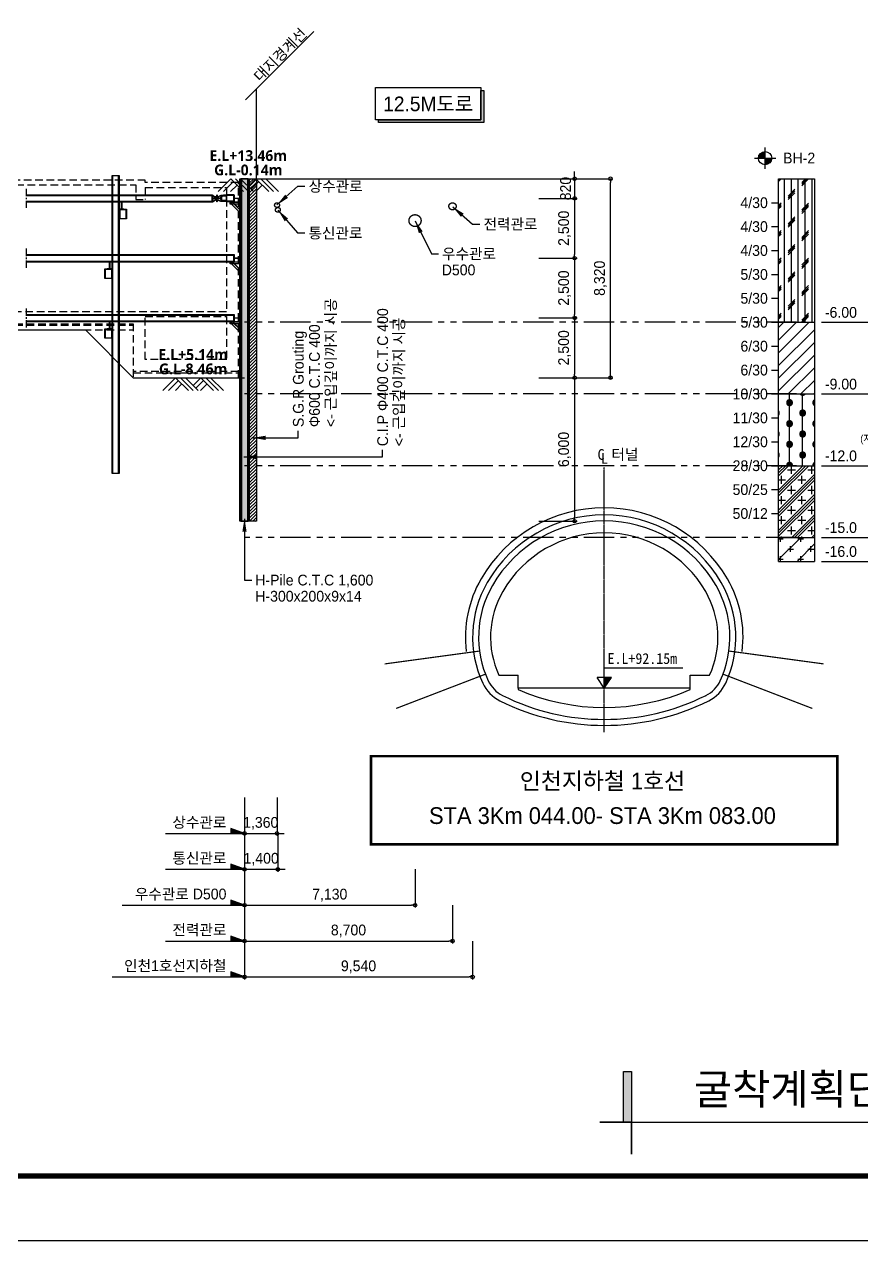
# Model space of a CAD drawing. Header units: millimetres. Extents: x 1073475 to 2890243, y -1340830 to -367733.
# Drawn here: x 2024806 to 2059826, y -456833 to -405964 of the extents above; entities that cross this region are included whole.
import ezdxf
from ezdxf.enums import TextEntityAlignment as Align

# ---------------------------------------------------------------- set-up
doc = ezdxf.new("R2010")
doc.units = ezdxf.units.MM
doc.header["$LTSCALE"] = 50
doc.header["$PDMODE"] = 3
doc.header["$PDSIZE"] = 100
for name, pattern in [('A-CENTR01', [2, 1.25, -0.25, 0.25, -0.25]), ('CENTER', [2, 1.25, -0.25, 0.25, -0.25]), ('E-DIGLN01', [2, 0.9, -0.2, 0.9]), ('HIDDEN', [9.525, 6.35, -3.175]), ('PHANTOM', [63.5, 31.75, -6.35, 6.35, -6.35, 6.35, -6.35])]:
    doc.linetypes.add(name, pattern=pattern)
doc.layers.get('Defpoints').update_dxf_attribs({"color": 151})
for name, color, linetype in [('0-재료표-1', 3, 'Continuous'), ('0-재료표-T', 7, 'Continuous'), ('1', 1, 'Continuous'), ('11', 11, 'Continuous'), ('A-SYM', 7, 'Continuous'), ('ANGLE', 1, 'Continuous'), ('C-DIM', 7, 'Continuous'), ('CIP', 1, 'Continuous'), ('CS-CNTL', 1, 'A-CENTR01'), ('CS-CONC-MAJR', 4, 'Continuous'), ('CS-DIMS', 1, 'Continuous'), ('CS-EXCV', 3, 'E-DIGLN01'), ('CS-PLAT', 3, 'Continuous'), ('CS-SYMB', 2, 'Continuous'), ('CS-TEXT', 7, 'Continuous'), ('CZ-TEX2', 7, 'Continuous'), ('H-BEAM', 5, 'Continuous'), ('LW-소공', 8, 'Continuous'), ('PIECE BRACKET', 1, 'Continuous'), ('PILE', 3, 'Continuous'), ('POST PILE', 6, 'Continuous'), ('POST PILE-1', 4, 'Continuous'), ('ROCKBOLT', 7, 'Continuous'), ('SITE', 7, 'PHANTOM'), ('STRUT', 3, 'Continuous'), ('STRUT-하', 3, 'Continuous'), ('TEX', 3, 'Continuous'), ('TEXT', 3, 'Continuous'), ('TITLE-1', 3, 'Continuous'), ('WALE-1', 3, 'Continuous'), ('건축', 233, 'HIDDEN'), ('대지경계선', 6, 'PHANTOM'), ('유압JACK', 2, 'Continuous'), ('주상도', 7, 'Continuous'), ('주상도0', 222, 'Continuous'), ('현황', 9, 'Continuous')]:
    doc.layers.add(name, color=color, linetype=linetype)
doc.styles.add('$0$돋움', font='')
doc.styles.add('RXHG', font='arial.ttf')
doc.styles.add('TB_TEXT', font='')
doc.styles.add('돋움', font='')
doc.styles.add('맑은고딕', font='malgunbd.ttf')
doc.styles.get('$0$돋움').set_extended_font_data('Dotum')
doc.styles.get('TB_TEXT').set_extended_font_data('GulimChe')
doc.styles.get('돋움').set_extended_font_data('Dotum')
doc.linetypes.add('A-DIGLN01', pattern='A,0.9,-0.2,[19,kscals.shx,S=0.1,R=180,X=0,Y=0],0.9', length=2)
doc.dimstyles.new('SAM-200-지시선', dxfattribs={"dimscale": 0.1, "dimtxt": 300, "dimasz": 360, "dimexe": 70, "dimexo": 0, "dimgap": 100, "dimtad": 1, "dimdec": 0, "dimzin": 0, "dimdsep": 46, "dimlunit": 6, "dimtxsty": '돋움', "dimcen": 100, "dimclrd": 1, "dimclre": 1, "dimclrt": 256, "dimadec": 0, "dimazin": 0, "dimtfac": 1, "dimtdec": 0, "dimtix": 1, "dimtmove": 2, "dimatfit": 3, "dimfxl": 70, "dimtolj": 1, "dimtzin": 0, "dimlwd": -1, "dimlwe": -1, "dimarcsym": 0})
doc.dimstyles.new('SAM-300', dxfattribs={"dimscale": 1.5, "dimtxt": 300, "dimasz": 100, "dimexe": 70, "dimexo": 0, "dimgap": 100, "dimtad": 1, "dimdec": 0, "dimzin": 0, "dimdsep": 46, "dimlunit": 6, "dimtxsty": '돋움', "dimblk": 'ORIGIN', "dimcen": 100, "dimclrd": 1, "dimclre": 1, "dimclrt": 7, "dimadec": 0, "dimazin": 0, "dimtfac": 1, "dimtdec": 0, "dimtix": 1, "dimtmove": 2, "dimatfit": 3, "dimfxl": 70, "dimtolj": 1, "dimtzin": 0, "dimlwd": -1, "dimlwe": -1, "dimarcsym": 0})

# ---------------------------------------------------------------- blocks, each defined once
blk = doc.blocks.new('r1')
at = {"layer": 'ROCKBOLT', "color": 6, "linetype": 'HIDDEN', "ltscale": 0.3, "const_width": 50}
blk.add_lwpolyline([(0, 0), (0, -4000)], dxfattribs=at)
blk = doc.blocks.new('A$604448424532')
at = {"layer": 'CS-CNTL'}
blk.add_line((0, -1830), (0, 9248), dxfattribs=at)
at = {"layer": 'CS-CONC-MAJR', "color": 1}
for p, q in [((-3600, 0), (-3600, 550)), ((3600, 0), (3600, 550)), ((3600, 550), (4409, 550)), ((3600, 0), (-3600, 0)), ((3600, -50), (3600, 0)), ((-3600, 0), (-3600, -50))]:
    blk.add_line(p, q, dxfattribs=at)
at = {"layer": 'CS-CONC-MAJR', "flags": 128}
for points in [[(4853, 320, 0.244307), (4677, 4300, 0.57735), (-4677, 4300, 0.244307), (-4853, 320)], [(-4256, -295, 0.236096), (4256, -295)]]:
    blk.add_lwpolyline(points, format="xyb", dxfattribs=at)
at = {"layer": 'CS-CONC-MAJR', "color": 1, "flags": 128}
blk.add_lwpolyline([(4409, 550, 0.242815), (4244, 4050, 0.57735), (-4244, 4050, 0.242815), (-4409, 550), (-3600, 550)], format="xyb", dxfattribs=at)
at = {"layer": 'CS-CONC-MAJR'}
for centre, start, end in [((-3674, 867), 204.9154, 243.4319), ((3674, 867), 296.5681, 335.0846)]:
    blk.add_arc(centre, 1300, start, end, dxfattribs=at)
at = {"layer": 'CS-CONC-MAJR', "color": 1}
blk.add_arc((0, 8215), 9015, 246.4634, 293.5366, dxfattribs=at)
at = {"layer": 'CS-EXCV', "linetype": 'A-DIGLN01', "flags": 128}
for points in [[(5153, 4575, 0.57735), (-5153, 4575, 0.162835), (-5769, 1547, 0.162835)], [(4893, 4425, 0.57735), (-4893, 4425, 0.244307), (-5080, 214)], [(5080, 214, 0.244307), (4893, 4425, 0.073731)], [(5769, 1547, 0.162835), (5153, 4575)], [(4368, -519, 0.16966), (5080, 214)]]:
    blk.add_lwpolyline(points, format="xyb", dxfattribs=at)
at = {"layer": 'CS-EXCV', "linetype": 'A-DIGLN01'}
for centre, radius, start, end in [((-3674, 867), 1550, 204.9154, 243.4319), ((0, 8215), 9765, 243.4319, 296.5681)]:
    blk.add_arc(centre, radius, start, end, dxfattribs=at)
at = {"layer": 'CS-PLAT'}
for p, rotation in [((-5216, 1559), 277.7322920257632), ((5216, 1559), 82.26770797426234), ((-4969, 592), 290.994339550877), ((4969, 592), 69.00566044914086)]:
    blk.add_blockref('r1', p, dxfattribs=dict(at, rotation=rotation))
at = {"layer": 'CS-TEXT', "style": 'TB_TEXT'}
for s, p in [('C 터널', (-279, 9556)), ('L', (-140, 9395))]:
    blk.add_text(s, height=450, dxfattribs=at).set_placement(p)
blk = doc.blocks.new('A$355485260246')
at = {"color": 255}
blk.add_wipeout([(0, 3897), (17461, 3897), (17461, 0), (0, 0)], dxfattribs=at).dxf.layer = '0-재료표-1'
at = {"layer": '0-재료표-1', "const_width": 92.6}
blk.add_lwpolyline([(17091, 370), (17091, 3527), (370, 3527), (370, 370)], close=True, dxfattribs=at)
at = {"layer": '0-재료표-T', "style": '돋움'}
for s, p in [('인천지하철 1호선', (8666, 2638)), ('STA 3Km 044.00- STA 3Km 083.00', (8666, 1397))]:
    blk.add_text(s, height=600, dxfattribs=at).set_placement(p, align=Align.MIDDLE_CENTER)
blk = doc.blocks.new('A$C62E05D53')
at = {"layer": '1'}
for p, q in [((-273, 0), (-628, -356)), ((84, -356), (-273, 0)), ((221, -356), (-137, 0)), ((357, -356), (0, 0)), ((429, 0), (215, -215)), ((787, -356), (429, 0)), ((923, -356), (566, 0)), ((1060, -356), (703, 0)), ((-195, -78), (-472, -356)), ((-97, -175), (-277, -356)), ((508, -78), (294, -293)), ((605, -175), (425, -356))]:
    blk.add_line(p, q, dxfattribs=at)
blk = doc.blocks.new('_Origin')
at = {"color": 0, "linetype": 'ByBlock', "lineweight": -2}
blk.add_line((0, 0), (-1, 0), dxfattribs=at)
blk.add_circle((0, 0), 0.5, dxfattribs=at)
blk = doc.blocks.new('*D171')
at = {"layer": 'C-DIM', "color": 1, "transparency": 16777216}
for p, q in [((2034014, -438301), (2034014, -439906)), ((2035375, -438301), (2035375, -439906)), ((2033864, -439801), (2033714, -439801)), ((2034014, -439801), (2035375, -439801)), ((2035525, -439801), (2035675, -439801))]:
    blk.add_line(p, q, dxfattribs=at)
at = {"layer": 'Defpoints', "color": 0, "transparency": 16777216}
for p in [(2034014, -438301), (2035375, -438301), (2035375, -439801)]:
    blk.add_point(p, dxfattribs=at)
at = {"layer": 'C-DIM', "color": 1, "transparency": 16777216, "xscale": 150, "yscale": 150, "zscale": 150}
blk.add_blockref('_Origin', (2034014, -439801), dxfattribs=at)
at = {"layer": 'C-DIM', "color": 1, "transparency": 16777216, "xscale": 150, "yscale": 150, "zscale": 150, "rotation": 180}
blk.add_blockref('_Origin', (2035375, -439801), dxfattribs=at)
at = {"layer": 'C-DIM', "color": 7, "transparency": 16777216, "insert": (2034694, -439382), "char_height": 450, "attachment_point": 5, "style": '돋움'}
blk.add_mtext('\\A1;1,360', dxfattribs=at)
blk = doc.blocks.new('*D172')
at = {"layer": 'C-DIM', "color": 1, "transparency": 16777216}
for p, q in [((2034014, -439801), (2034014, -441406)), ((2035409, -439801), (2035409, -441406)), ((2033864, -441301), (2033714, -441301)), ((2034014, -441301), (2035409, -441301)), ((2035559, -441301), (2035709, -441301))]:
    blk.add_line(p, q, dxfattribs=at)
at = {"layer": 'Defpoints', "color": 0, "transparency": 16777216}
for p in [(2034014, -439801), (2035409, -439801), (2035409, -441301)]:
    blk.add_point(p, dxfattribs=at)
at = {"layer": 'C-DIM', "color": 1, "transparency": 16777216, "xscale": 150, "yscale": 150, "zscale": 150}
blk.add_blockref('_Origin', (2034014, -441301), dxfattribs=at)
at = {"layer": 'C-DIM', "color": 1, "transparency": 16777216, "xscale": 150, "yscale": 150, "zscale": 150, "rotation": 180}
blk.add_blockref('_Origin', (2035409, -441301), dxfattribs=at)
at = {"layer": 'C-DIM', "color": 7, "transparency": 16777216, "insert": (2034712, -440882), "char_height": 450, "attachment_point": 5, "style": '돋움'}
blk.add_mtext('\\A1;1,400', dxfattribs=at)
blk = doc.blocks.new('*D173')
at = {"layer": 'C-DIM', "color": 1, "transparency": 16777216}
for p, q in [((2034014, -441301), (2034014, -442906)), ((2041147, -441301), (2041147, -442906)), ((2034164, -442801), (2040997, -442801))]:
    blk.add_line(p, q, dxfattribs=at)
at = {"layer": 'Defpoints', "color": 0, "transparency": 16777216}
for p in [(2034014, -441301), (2041147, -441301), (2041147, -442801)]:
    blk.add_point(p, dxfattribs=at)
at = {"layer": 'C-DIM', "color": 1, "transparency": 16777216, "xscale": 150, "yscale": 150, "zscale": 150, "rotation": 180}
blk.add_blockref('_Origin', (2034014, -442801), dxfattribs=at)
at = {"layer": 'C-DIM', "color": 1, "transparency": 16777216, "xscale": 150, "yscale": 150, "zscale": 150}
blk.add_blockref('_Origin', (2041147, -442801), dxfattribs=at)
at = {"layer": 'C-DIM', "color": 7, "transparency": 16777216, "insert": (2037580, -442382), "char_height": 450, "attachment_point": 5, "style": '돋움'}
blk.add_mtext('\\A1;7,130', dxfattribs=at)
blk = doc.blocks.new('*D174')
at = {"layer": 'C-DIM', "color": 1, "transparency": 16777216}
for p, q in [((2034014, -442801), (2034014, -444406)), ((2042714, -442801), (2042714, -444406)), ((2034164, -444301), (2042564, -444301))]:
    blk.add_line(p, q, dxfattribs=at)
at = {"layer": 'Defpoints', "color": 0, "transparency": 16777216}
for p in [(2034014, -442801), (2042714, -442801), (2042714, -444301)]:
    blk.add_point(p, dxfattribs=at)
at = {"layer": 'C-DIM', "color": 1, "transparency": 16777216, "xscale": 150, "yscale": 150, "zscale": 150, "rotation": 180}
blk.add_blockref('_Origin', (2034014, -444301), dxfattribs=at)
at = {"layer": 'C-DIM', "color": 1, "transparency": 16777216, "xscale": 150, "yscale": 150, "zscale": 150}
blk.add_blockref('_Origin', (2042714, -444301), dxfattribs=at)
at = {"layer": 'C-DIM', "color": 7, "transparency": 16777216, "insert": (2038364, -443882), "char_height": 450, "attachment_point": 5, "style": '돋움'}
blk.add_mtext('\\A1;8,700', dxfattribs=at)
blk = doc.blocks.new('*D175')
at = {"layer": 'C-DIM', "color": 1, "transparency": 16777216}
for p, q in [((2034014, -444301), (2034014, -445906)), ((2043554, -444301), (2043554, -445906)), ((2034164, -445801), (2043404, -445801))]:
    blk.add_line(p, q, dxfattribs=at)
at = {"layer": 'Defpoints', "color": 0, "transparency": 16777216}
for p in [(2034014, -444301), (2043554, -444301), (2043554, -445801)]:
    blk.add_point(p, dxfattribs=at)
at = {"layer": 'C-DIM', "color": 1, "transparency": 16777216, "xscale": 150, "yscale": 150, "zscale": 150, "rotation": 180}
blk.add_blockref('_Origin', (2034014, -445801), dxfattribs=at)
at = {"layer": 'C-DIM', "color": 1, "transparency": 16777216, "xscale": 150, "yscale": 150, "zscale": 150}
blk.add_blockref('_Origin', (2043554, -445801), dxfattribs=at)
at = {"layer": 'C-DIM', "color": 7, "transparency": 16777216, "insert": (2038784, -445382), "char_height": 450, "attachment_point": 5, "style": '돋움'}
blk.add_mtext('\\A1;9,540', dxfattribs=at)
blk = doc.blocks.new('A$C52A661DD')
at = {"layer": 'ANGLE'}
for p, q in [((-450, -10), (0, -10)), ((-361, -7), (0, -368))]:
    blk.add_line(p, q, dxfattribs=at)
for points in [[(-450, 0), (0, 0), (0, -90), (-450, -90)], [(-354, 0), (0, -354), (0, -481), (-417, -64)]]:
    blk.add_lwpolyline(points, close=True, dxfattribs=at)
blk = doc.blocks.new('A$C26452653')
at = {"layer": '유압JACK'}
for p, q in [((0, 600), (0, 587)), ((0, 600), (300, 600)), ((300, 600), (0, 600)), ((5, 582), (62, 582)), ((5, 582), (150, 582)), ((5, 582), (125, 582)), ((9, 582), (82, 471)), ((83, 450), (77, 568)), ((295, 582), (139, 582)), ((142, 479), (140, 567)), ((158, 479), (160, 567)), ((295, 582), (175, 582)), ((217, 450), (223, 568)), ((291, 582), (218, 471)), ((295, 582), (238, 582)), ((300, 600), (300, 587)), ((0, 13), (26, 234)), ((0, 13), (0, 0)), ((0, 0), (300, 0)), ((5, 18), (25, 18)), ((17, 413), (64, 417)), ((17, 393), (64, 389)), ((40, 33), (40, 244)), ((77, 363), (54, 296)), ((56, 21), (56, 199)), ((56, 168), (60, 168)), ((56, 153), (60, 153)), ((56, 63), (60, 63)), ((56, 48), (60, 48)), ((70, 311), (57, 299)), ((59, 18), (241, 18)), ((60, 168), (60, 153)), ((60, 48), (60, 63)), ((77, 434), (77, 432)), ((77, 432), (77, 372)), ((77, 374), (77, 372)), ((77, 373), (77, 372)), ((133, 368), (77, 368)), ((77, 368), (77, 327)), ((150, 438), (81, 438)), ((150, 368), (81, 368)), ((150, 444), (89, 444)), ((92, 226), (92, 221)), ((92, 226), (207, 226)), ((92, 221), (207, 221)), ((95, 444), (95, 438)), ((95, 444), (205, 444)), ((95, 438), (205, 438)), ((98, 444), (98, 438)), ((98, 234), (98, 226)), ((98, 226), (197, 226)), ((101, 235), (101, 226)), ((102, 226), (102, 221)), ((103, 226), (103, 221)), ((103, 221), (195, 221)), ((103, 218), (103, 213)), ((103, 218), (195, 218)), ((103, 213), (197, 213)), ((105, 221), (105, 218)), ((133, 368), (222, 368)), ((141, 247), (141, 360)), ((141, 341), (159, 341)), ((141, 259), (159, 259)), ((150, 444), (211, 444)), ((150, 438), (218, 438)), ((150, 368), (218, 368)), ((159, 247), (159, 360)), ((195, 221), (197, 221)), ((195, 221), (195, 218)), ((195, 218), (197, 218)), ((197, 226), (197, 221)), ((197, 226), (197, 221)), ((197, 226), (197, 221)), ((197, 226), (202, 226)), ((197, 218), (197, 213)), ((199, 235), (199, 226)), ((202, 444), (202, 438)), ((202, 234), (202, 226)), ((205, 444), (205, 438)), ((207, 226), (207, 221)), ((222, 434), (222, 432)), ((222, 432), (222, 372)), ((222, 374), (222, 372)), ((222, 373), (222, 372)), ((222, 368), (222, 327)), ((222, 363), (246, 296)), ((230, 311), (243, 299)), ((282, 413), (236, 417)), ((282, 393), (236, 389)), ((240, 168), (240, 153)), ((244, 168), (240, 168)), ((244, 153), (240, 153)), ((244, 63), (240, 63)), ((240, 48), (240, 63)), ((244, 48), (240, 48)), ((244, 21), (244, 199)), ((260, 33), (260, 244)), ((300, 13), (274, 234)), ((295, 18), (275, 18)), ((300, 13), (300, 0))]:
    blk.add_line(p, q, dxfattribs=at)
for centre, radius, start, end in [((5, 587), 5, 180, 270), ((62, 567), 15, 3, 90), ((125, 567), 15, 1.2674, 90), ((175, 567), 15, 90, 178.7326), ((238, 567), 15, 90, 177), ((295, 587), 5, 270, 0), ((5, 13), 5, 90, 180), ((17, 403), 10, 90, 270), ((25, 33), 15, 270, 0), ((135, 221), 110, 135, 172.9969), ((150, 236), 110, 135.3602, 180), ((81, 199), 25, 119.7623, 180), ((59, 21), 3, 180, 270), ((62, 432), 15, 274.7636, 0), ((62, 374), 15, 0, 85.2364), ((150, 79), 164, 90, 119.7623), ((57, 327), 20, 315.3602, 0), ((81, 434), 4, 90, 180), ((81, 372), 4, 180, 270), ((89, 450), 6, 183, 270), ((132, 479), 10, 270, 1.2674), ((133, 360), 7.5, 0, 90), ((150, 403), 15, 90, 270), ((136, 247), 5, 274.7518, 0), ((150, 403), 10, 90, 270), ((150, 403), 15, 270, 90), ((150, 403), 10, 270, 90), ((150, 79), 164, 60.2377, 90), ((168, 479), 10, 178.7326, 270), ((166, 360), 7.5, 90, 180), ((164, 247), 5, 180, 265.2482), ((211, 450), 6, 270, 357), ((218, 434), 4, 0, 90), ((218, 372), 4, 270, 0), ((237, 432), 15, 180, 265.2364), ((237, 374), 15, 94.7636, 180), ((242, 327), 20, 180, 224.6398), ((150, 236), 110, 0, 44.6398), ((219, 199), 25, 0, 60.2377), ((241, 21), 3, 270, 0), ((165, 221), 110, 7.0031, 45), ((275, 33), 15, 180, 270), ((282, 403), 10, 270, 90), ((295, 13), 5, 0, 90)]:
    blk.add_arc(centre, radius, start, end, dxfattribs=at)
blk = doc.blocks.new('*D181')
at = {"layer": 'C-DIM', "color": 1, "ltscale": 0.2, "transparency": 16777216}
for p, q in [((2046320, -412424), (2047925, -412424)), ((2047820, -412274), (2047820, -412124)), ((2047820, -412424), (2047820, -413244)), ((2046320, -413244), (2047925, -413244)), ((2047820, -413394), (2047820, -413544))]:
    blk.add_line(p, q, dxfattribs=at)
at = {"layer": 'Defpoints', "color": 0, "ltscale": 0.2, "transparency": 16777216}
for p in [(2046320, -412424), (2046320, -413244), (2047820, -413244)]:
    blk.add_point(p, dxfattribs=at)
at = {"layer": 'C-DIM', "color": 1, "ltscale": 0.2, "transparency": 16777216, "xscale": 150, "yscale": 150, "zscale": 150}
for p, rotation in [((2047820, -412424), 270), ((2047820, -413244), 90)]:
    blk.add_blockref('_Origin', p, dxfattribs=dict(at, rotation=rotation))
at = {"layer": 'C-DIM', "color": 7, "ltscale": 0.2, "transparency": 16777216, "insert": (2047445, -412834), "char_height": 450, "attachment_point": 5, "rotation": 90, "style": '돋움'}
blk.add_mtext('\\A1;820', dxfattribs=at)
blk = doc.blocks.new('*D182')
at = {"layer": 'C-DIM', "color": 1, "ltscale": 0.2, "transparency": 16777216}
for p, q in [((2046320, -413244), (2047925, -413244)), ((2047820, -413394), (2047820, -415594)), ((2046320, -415744), (2047925, -415744))]:
    blk.add_line(p, q, dxfattribs=at)
at = {"layer": 'Defpoints', "color": 0, "ltscale": 0.2, "transparency": 16777216}
for p in [(2046320, -413244), (2046320, -415744), (2047820, -415744)]:
    blk.add_point(p, dxfattribs=at)
at = {"layer": 'C-DIM', "color": 1, "ltscale": 0.2, "transparency": 16777216, "xscale": 150, "yscale": 150, "zscale": 150}
for p, rotation in [((2047820, -413244), 90), ((2047820, -415744), 270)]:
    blk.add_blockref('_Origin', p, dxfattribs=dict(at, rotation=rotation))
at = {"layer": 'C-DIM', "color": 7, "ltscale": 0.2, "transparency": 16777216, "insert": (2047402, -414494), "char_height": 450, "attachment_point": 5, "rotation": 90, "style": '돋움'}
blk.add_mtext('\\A1;2,500', dxfattribs=at)
blk = doc.blocks.new('*D183')
at = {"layer": 'C-DIM', "color": 1, "ltscale": 0.2, "transparency": 16777216}
for p, q in [((2046320, -420744), (2047925, -420744)), ((2047820, -420894), (2047820, -426594)), ((2046320, -426744), (2047925, -426744))]:
    blk.add_line(p, q, dxfattribs=at)
at = {"layer": 'Defpoints', "color": 0, "ltscale": 0.2, "transparency": 16777216}
for p in [(2046320, -420744), (2046320, -426744), (2047820, -426744)]:
    blk.add_point(p, dxfattribs=at)
at = {"layer": 'C-DIM', "color": 1, "ltscale": 0.2, "transparency": 16777216, "xscale": 150, "yscale": 150, "zscale": 150}
for p, rotation in [((2047820, -420744), 90), ((2047820, -426744), 270)]:
    blk.add_blockref('_Origin', p, dxfattribs=dict(at, rotation=rotation))
at = {"layer": 'C-DIM', "color": 7, "ltscale": 0.2, "transparency": 16777216, "insert": (2047402, -423744), "char_height": 450, "attachment_point": 5, "rotation": 90, "style": '돋움'}
blk.add_mtext('\\A1;6,000', dxfattribs=at)
blk = doc.blocks.new('*D184')
at = {"layer": 'C-DIM', "color": 1, "ltscale": 0.2, "transparency": 16777216}
for p, q in [((2047820, -412424), (2049425, -412424)), ((2049320, -420594), (2049320, -412574)), ((2047820, -420744), (2049425, -420744))]:
    blk.add_line(p, q, dxfattribs=at)
at = {"layer": 'Defpoints', "color": 0, "ltscale": 0.2, "transparency": 16777216}
for p in [(2047820, -412424), (2049320, -412424), (2047820, -420744)]:
    blk.add_point(p, dxfattribs=at)
at = {"layer": 'C-DIM', "color": 1, "ltscale": 0.2, "transparency": 16777216, "xscale": 150, "yscale": 150, "zscale": 150}
for p, rotation in [((2049320, -412424), 90), ((2049320, -420744), 270)]:
    blk.add_blockref('_Origin', p, dxfattribs=dict(at, rotation=rotation))
at = {"layer": 'C-DIM', "color": 7, "ltscale": 0.2, "transparency": 16777216, "insert": (2048902, -416584), "char_height": 450, "attachment_point": 5, "rotation": 90, "style": '돋움'}
blk.add_mtext('\\A1;8,320', dxfattribs=at)
blk = doc.blocks.new('A$C434C2950')
at = {"layer": 'PIECE BRACKET'}
for p, q in [((0, -14), (300, -14)), ((20, -14), (20, -400)), ((280, -14), (280, -400))]:
    blk.add_line(p, q, dxfattribs=at)
blk.add_lwpolyline([(0, 0), (300, 0), (300, -400), (0, -400)], close=True, dxfattribs=at)
blk = doc.blocks.new('dbox')
at = {"layer": '11'}
blk.add_line((81088, 1800), (4288, 1800), dxfattribs=at)
at = {"layer": '11', "const_width": 150}
blk.add_lwpolyline([(81088, 1800), (4288, 1800), (4288, 57600), (81088, 57600)], close=True, dxfattribs=at)
at = {"layer": 'TEXT', "color": 7}
blk.add_line((84100, 0), (0, 0), dxfattribs=at)
at = {"layer": 'TEX', "color": 6, "linetype": 'Continuous', "style": 'RXHG', "width": 1}
for tag, p in [('일자', (76628, 15972)), ('축척', (76628, 13925)), ('설계번호', (76684, 12170))]:
    blk.add_attdef(tag, p, '', height=300, dxfattribs=at)
at = {"layer": 'TEX', "color": 7, "linetype": 'Continuous', "style": 'RXHG', "width": 1}
blk.add_attdef('파일명', (81840, 4453), '', height=300, rotation=90, dxfattribs=at)
at = {"layer": 'TEX', "linetype": 'Continuous', "style": 'RXHG', "width": 1}
for tag, p in [('도면명-1', (77799, 3389)), ('도면명-2', (77799, 2662))]:
    blk.add_attdef(tag, text='', height=400, dxfattribs=at).set_placement(p, align=Align.CENTER)
blk = doc.blocks.new('bh-2')
at = {"layer": '주상도'}
h = blk.add_hatch(color=0, dxfattribs=at)
h.paths.add_polyline_path([(-1315, 1142, 0.414214), (-1592, 864), (-1315, 864)])
h.paths.add_polyline_path([(-1315, 864), (-1315, 587, 0.414214), (-1037, 864)])
h = blk.add_hatch(dxfattribs=at)
h.set_pattern_fill('CORK', color=0, scale=2304, angle=90, style=0)
h.set_pattern_definition([(90, (-406087.6, -213853.86), (-288, 2e-14), []), (225, (-405943.6, -213709.86), (576, -576), [407.2935, -407.2935]), (225, (-405943.6, -213637.86), (576, -576), [407.2935, -407.2935]), (225, (-405943.6, -213565.86), (576, -576), [407.2935, -407.2935])])
h.paths.add_polyline_path([(750, -6000), (750, 0), (-750, 0), (-750, -6000)])
h = blk.add_hatch(dxfattribs=at)
h.set_pattern_fill('ANSI31', color=0, scale=3000, style=0)
h.set_pattern_definition([(45, (-405980.34, -212353.86), (-265.16504, 265.16504), [])])
h.paths.add_polyline_path([(750, -6000), (-750, -6000), (-750, -9000), (750, -9000)])
h = blk.add_hatch(dxfattribs=at)
h.set_pattern_fill('SMCR', color=0, scale=175, style=0)
h.set_pattern_definition([(0, (-405805.1, -212342.4), (0, 875), [73.5, -1020.25]), (0, (-405836.75, -212328.4), (0, 875), [136.85, -956.9]), (0, (-405855.6, -212314.4), (0, 875), [174.615, -919.135]), (0, (-405869.2, -212300.4), (0, 875), [201.705, -892.045]), (0, (-405879.34, -212286.4), (0, 875), [222.0575, -871.6925]), (0, (-405887, -212272.4), (0, 875), [237.405, -856.345]), (0, (-405892.7, -212258.4), (0, 875), [248.6925, -845.0575]), (0, (-405896.55, -212244.4), (0, 875), [256.4625, -837.2875]), (0, (-405898.8, -212230.4), (0, 875), [260.995, -832.755]), (0, (-405899.6, -212216.4), (0, 875), [262.5, -831.25]), (0, (-405898.8, -212202.4), (0, 875), [260.995, -832.755]), (0, (-405896.55, -212188.4), (0, 875), [256.4625, -837.2875]), (0, (-405892.7, -212174.4), (0, 875), [248.6925, -845.0575]), (0, (-405887, -212160.4), (0, 875), [237.405, -856.345]), (0, (-405879.34, -212146.4), (0, 875), [222.0575, -871.6925]), (0, (-405869.2, -212132.4), (0, 875), [201.705, -892.045]), (0, (-405855.6, -212118.4), (0, 875), [174.615, -919.135]), (0, (-405836.75, -212104.4), (0, 875), [136.85, -956.9]), (0, (-405805.1, -212090.4), (0, 875), [73.5, -1020.25]), (0, (-405258.2, -211904.9), (0, 875), [73.5, -1020.25]), (0, (-405289.9, -211890.9), (0, 875), [136.85, -956.9]), (0, (-405308.8, -211876.9), (0, 875), [174.615, -919.135]), (0, (-405322.3, -211862.9), (0, 875), [201.705, -892.045]), (0, (-405332.5, -211848.9), (0, 875), [222.0575, -871.6925]), (0, (-405340.15, -211834.9), (0, 875), [237.405, -856.345]), (0, (-405345.8, -211820.9), (0, 875), [248.6925, -845.0575]), (0, (-405349.7, -211806.9), (0, 875), [256.4625, -837.2875]), (0, (-405351.95, -211792.9), (0, 875), [260.995, -832.755]), (0, (-405352.7, -211778.9), (0, 875), [262.5, -831.25]), (0, (-405351.95, -211764.9), (0, 875), [260.995, -832.755]), (0, (-405349.7, -211750.9), (0, 875), [256.4625, -837.2875]), (0, (-405345.8, -211736.9), (0, 875), [248.6925, -845.0575]), (0, (-405340.15, -211722.9), (0, 875), [237.405, -856.345]), (0, (-405332.5, -211708.9), (0, 875), [222.0575, -871.6925]), (0, (-405322.3, -211694.9), (0, 875), [201.705, -892.045]), (0, (-405308.8, -211680.9), (0, 875), [174.615, -919.135]), (0, (-405289.9, -211666.9), (0, 875), [136.85, -956.9]), (0, (-405258.2, -211652.9), (0, 875), [73.5, -1020.25]), (90, (-405768.3, -212653.86), (-546.875, 3e-14), [])])
h.paths.add_polyline_path([(750, -9000), (-750, -9000), (-750, -12000), (750, -12000)])
h = blk.add_hatch(dxfattribs=at)
h.set_pattern_fill('HWR', color=0, scale=112.21875, style=0, pattern_type=2)
h.set_pattern_definition([(45, (-248107.5, -25924.9), (-421.875, 421.875), []), (45, (-248229, -25924.9), (-421.875, 421.875), []), (45, (-248350.5, -25924.9), (-421.875, 421.875), []), (0, (-247975.87, -25924.9), (421.875, 421.875), [337.5, -506.25]), (90, (-247807.1, -26093.64), (-421.875, 421.875), [337.5, -506.25])])
h.paths.add_polyline_path([(750, -12000), (-750, -12000), (-750, -15000), (750, -15000)])
h = blk.add_hatch(dxfattribs=at)
h.set_pattern_fill('YYST', color=0, scale=144, style=0)
h.set_pattern_definition([(45, (-405980.34, -211853.86), (-424.2675, 424.2675), []), (0, (-405804.75, -211985.04), (424.2096, 424.2096), [237.5568, -610.8624]), (90, (-405686, -212103.83), (-424.2096, 424.2096), [237.5568, -610.8624])])
h.paths.add_polyline_path([(750, -15000), (-750, -15000), (-750, -16000), (750, -16000)])
at = {"layer": '주상도', "color": 0}
for p, q in [((-1315, 418), (-1315, 1311)), ((-1761, 864), (-868, 864)), ((-750, -16000), (-750, 0)), ((-750, 0), (750, 0)), ((750, 0), (750, -16000)), ((-1050, -1000), (-750, -1000)), ((-1050, -2000), (-750, -2000)), ((-1050, -3000), (-750, -3000)), ((-1050, -4000), (-750, -4000)), ((-1050, -5000), (-750, -5000)), ((-1050, -6000), (-750, -6000)), ((-750, -6000), (750, -6000)), ((1050, -6000), (3150, -6000)), ((6048, -6500), (7256, -6500)), ((6652, -6500), (6458, -6174)), ((6458, -6174), (6846, -6174)), ((6846, -6174), (6652, -6500)), ((-1050, -7000), (-750, -7000)), ((6048, -6641), (7256, -6641)), ((6249, -6781), (7054, -6781)), ((6451, -6922), (6853, -6922)), ((-1050, -8000), (-750, -8000)), ((-1050, -9000), (-750, -9000)), ((-750, -9000), (750, -9000)), ((1050, -9000), (3150, -9000)), ((-1050, -10000), (-750, -10000)), ((-1050, -11000), (-750, -11000)), ((-1050, -12000), (-750, -12000)), ((-750, -12000), (750, -12000)), ((1050, -12000), (3150, -12000)), ((-1050, -13000), (-750, -13000)), ((-1050, -14000), (-750, -14000)), ((-750, -15000), (750, -15000)), ((1050, -15000), (3150, -15000)), ((-750, -16000), (750, -16000)), ((1050, -16000), (3150, -16000))]:
    blk.add_line(p, q, dxfattribs=at)
blk.add_circle((-1315, 864), 277, dxfattribs=at)
at = {"layer": '주상도', "color": 0, "style": '돋움'}
blk.add_text('BH-2', height=450, dxfattribs=at).set_placement((111, 643), align=Align.CENTER)
for s, p in [('4/30', (-1200, -1000)), ('4/30', (-1200, -2000)), ('4/30', (-1200, -3000)), ('5/30', (-1200, -4000)), ('5/30', (-1200, -5000)), ('5/30', (-1200, -6000)), ('6/30', (-1200, -7000)), ('6/30', (-1200, -8000)), ('10/30', (-1200, -9000)), ('11/30', (-1200, -10000)), ('12/30', (-1200, -11000)), ('28/30', (-1200, -12000)), ('50/25', (-1200, -13000)), ('50/12', (-1200, -14000))]:
    blk.add_text(s, height=450, dxfattribs=at).set_placement(p, align=Align.MIDDLE_RIGHT)
for s, height, p in [('매립층', 450, (4600, -3000)), ('G.W.L-6.50m', 450, (6652, -5777)), ('퇴적층', 450, (4600, -7216)), ('(실트질점토)', 300, (4600, -7866)), ('퇴적층', 450, (4600, -10216)), ('(자갈섞인 실트질 모래)', 300, (4600, -10866)), ('풍화토', 450, (4600, -13500)), ('연   암', 450, (4600, -15500))]:
    blk.add_text(s, height=height, dxfattribs=at).set_placement(p, align=Align.MIDDLE_CENTER)
for s, p in [('-6.00', (1186, -5587)), ('-9.00', (1186, -8587)), ('-12.0', (1186, -11587)), ('-15.0', (1186, -14587)), ('-16.0', (1186, -15587))]:
    blk.add_text(s, height=450, dxfattribs=at).set_placement(p, align=Align.MIDDLE_LEFT)
blk = doc.blocks.new('*D215')
at = {"layer": 'C-DIM', "color": 1, "ltscale": 0.2, "transparency": 16777216}
for p, q in [((2046320, -415744), (2047925, -415744)), ((2047820, -415894), (2047820, -418094)), ((2046320, -418244), (2047925, -418244))]:
    blk.add_line(p, q, dxfattribs=at)
at = {"layer": 'Defpoints', "color": 0, "ltscale": 0.2, "transparency": 16777216}
for p in [(2046320, -415744), (2046320, -418244), (2047820, -418244)]:
    blk.add_point(p, dxfattribs=at)
at = {"layer": 'C-DIM', "color": 1, "ltscale": 0.2, "transparency": 16777216, "xscale": 150, "yscale": 150, "zscale": 150}
for p, rotation in [((2047820, -415744), 90), ((2047820, -418244), 270)]:
    blk.add_blockref('_Origin', p, dxfattribs=dict(at, rotation=rotation))
at = {"layer": 'C-DIM', "color": 7, "ltscale": 0.2, "transparency": 16777216, "insert": (2047402, -416994), "char_height": 450, "attachment_point": 5, "rotation": 90, "style": '돋움'}
blk.add_mtext('\\A1;2,500', dxfattribs=at)
blk = doc.blocks.new('*D214')
at = {"layer": 'C-DIM', "color": 1, "ltscale": 0.2, "transparency": 16777216}
for p, q in [((2046320, -418244), (2047925, -418244)), ((2047820, -418394), (2047820, -420594)), ((2046320, -420744), (2047925, -420744))]:
    blk.add_line(p, q, dxfattribs=at)
at = {"layer": 'Defpoints', "color": 0, "ltscale": 0.2, "transparency": 16777216}
for p in [(2046320, -418244), (2046320, -420744), (2047820, -420744)]:
    blk.add_point(p, dxfattribs=at)
at = {"layer": 'C-DIM', "color": 1, "ltscale": 0.2, "transparency": 16777216, "xscale": 150, "yscale": 150, "zscale": 150}
for p, rotation in [((2047820, -418244), 90), ((2047820, -420744), 270)]:
    blk.add_blockref('_Origin', p, dxfattribs=dict(at, rotation=rotation))
at = {"layer": 'C-DIM', "color": 7, "ltscale": 0.2, "transparency": 16777216, "insert": (2047402, -419494), "char_height": 450, "attachment_point": 5, "rotation": 90, "style": '돋움'}
blk.add_mtext('\\A1;2,500', dxfattribs=at)

msp = doc.modelspace()

# ---------------------------------------------------------------- hatches: boundary and pattern name
at = {"layer": 'A-SYM'}
msp.add_hatch(color=2, dxfattribs=at).paths.add_polyline_path([(2050200.6, -449761.8), (2049861.2, -449761.8), (2049861.2, -451883.1), (2050200.6, -451883.1)])
at = {"layer": 'C-DIM'}
for points in [[(2033442.5, -439593.9), (2034014, -439800.9), (2033442.5, -439800.9)], [(2033442.5, -441093.9), (2034014, -441300.9), (2033442.5, -441300.9)], [(2033442.5, -442593.9), (2034014, -442800.9), (2033442.5, -442800.9)], [(2033442.5, -444093.9), (2034014, -444300.9), (2033442.5, -444300.9)], [(2033442.5, -445593.9), (2034014, -445800.9), (2033442.5, -445800.9)]]:
    msp.add_hatch(color=1, dxfattribs=at).paths.add_polyline_path(points)
at = {"layer": 'CIP'}
h = msp.add_hatch(dxfattribs=at)
h.set_pattern_fill('AR-CONC', color=256, scale=2, style=0)
h.set_pattern_definition([(50, (2033813.97, -426483.55), (364.3693, -31.878), [38.1, -419.1]), (355, (2033813.97, -426483.55), (-70.486, 382.113), [30.48, -335.28]), (100.451, (2033844.33, -426486.2), (293.885, 350.233), [32.38, -356.18]), (46.1842, (2033813.97, -426381.95), (542.158, -84.085), [57.15, -628.65]), (96.6356, (2033859.15, -426388.95), (474.808, 494.851), [48.57, -534.27]), (351.184, (2033813.97, -426381.95), (474.81, 494.85), [45.72, -502.92]), (21, (2033864.77, -426407.35), (303.23, -204.531), [38.1, -419.1]), (326, (2033864.77, -426407.35), (123.604, 368.376), [30.48, -335.28]), (71.4514, (2033890.04, -426424.4), (426.833, 163.846), [32.38, -356.18]), (37.5, (2033813.97, -426483.55), (6.1772, 169.1101), [0, -331.216, 0, -340.36, 0, -336.55]), (7.5, (2033813.97, -426483.55), (133.6393, 200.3611), [0, -194.056, 0, -323.596, 0, -128.27]), (327.5, (2033700.69, -426483.55), (271.1812, -11.4575), [0, -127, 0, -396.24, 0, -525.78]), (317.5, (2033649.89, -426483.55), (296.2584, 50.853), [0, -165.1, 0, -263.144, 0, -373.38])])
h.paths.add_polyline_path([(2033814, -412423.5), (2034214, -412423.5), (2034214, -426743.5), (2033814, -426743.5)])
at = {"layer": 'LW-소공'}
h = msp.add_hatch(dxfattribs=at)
h.set_pattern_fill('ANSI31', color=256, scale=30, style=0)
h.set_pattern_definition([(45, (2034213.97, -426483.55), (-67.3519, 67.3519), [])])
h.paths.add_polyline_path([(2034214, -412423.5), (2034513, -412423.5), (2034512.9, -426743.5), (2034214, -426743.5)])

# ---------------------------------------------------------------- linework, layer by layer
at = {"ltscale": 0.2}
for p, q in [((2034014, -412423.5), (2046320.4, -412423.5)), ((2029364, -420743.5), (2034014, -420743.5))]:
    msp.add_line(p, q, dxfattribs=at)
msp.add_lwpolyline([(1999414, -418743.5), (2027364, -418743.5), (2029364, -420743.5)], dxfattribs=at)
at = {"layer": 'A-SYM', "color": 2}
for points in [[(2049861.2, -451883.1), (2049861.2, -451883.1), (2048874.8, -451883.1), (2049861.2, -451883.1), (2049861.2, -449761.8), (2050200.6, -449761.8), (2050200.6, -451883.1), (2049861.2, -451883.1), (2066495.7, -451883.1)], [(2048874.8, -451883.1), (2050200.6, -451883.1), (2050200.6, -453208.8), (2050200.6, -451883.1), (2066495.7, -451883.1)]]:
    msp.add_lwpolyline(points, dxfattribs=at)
at = {"layer": 'C-DIM', "color": 1}
for points in [[(2030708.3, -439800.9), (2034014, -439800.9), (2033442.5, -439593.9), (2033442.5, -439800.9)], [(2030708.3, -441300.9), (2034014, -441300.9), (2033442.5, -441093.9), (2033442.5, -441300.9)], [(2028894.8, -442800.9), (2034014, -442800.9), (2033442.5, -442593.9), (2033442.5, -442800.9)], [(2030708.3, -444300.9), (2034014, -444300.9), (2033442.5, -444093.9), (2033442.5, -444300.9)], [(2028483.6, -445800.9), (2034014, -445800.9), (2033442.5, -445593.9), (2033442.5, -445800.9)]]:
    msp.add_lwpolyline(points, dxfattribs=at)
at = {"layer": 'CIP'}
msp.add_lwpolyline([(2033814, -412423.5), (2034214, -412423.5), (2034214, -426743.5), (2033814, -426743.5)], close=True, dxfattribs=at)
at = {"layer": 'CS-SYMB'}
for p, q in [((2049059.4, -432876.4), (2052351.9, -432876.4)), ((2049059.4, -433733.5), (2049059.4, -432876.4)), ((2049059.4, -433733.5), (2048759.4, -433283.5)), ((2049359.4, -433283.5), (2048759.4, -433283.5)), ((2049059.4, -433733.5), (2049359.4, -433283.5))]:
    msp.add_line(p, q, dxfattribs=at)
msp.add_solid([(2049059.4, -433283.5), (2049359.4, -433283.5), (2049059.4, -433733.5)], dxfattribs=at)
at = {"layer": 'H-BEAM'}
for points in [[(2028773.8, -413693.5), (2028773.8, -413679.5), (2028849.3, -413679.5, 0.4142136), (2028869.3, -413659.5), (2028869.3, -413427.5, 0.4142136), (2028849.3, -413407.5), (2028773.8, -413407.5), (2028773.8, -413393.5), (2028973.8, -413393.5), (2028973.8, -413407.5), (2028898.3, -413407.5, 0.4142136), (2028878.3, -413427.5), (2028878.3, -413659.5, 0.4142136), (2028898.3, -413679.5), (2028973.8, -413679.5), (2028973.8, -413693.5)], [(2028273.8, -416193.5), (2028273.8, -416179.5), (2028349.3, -416179.5, 0.4142136), (2028369.3, -416159.5), (2028369.3, -415927.5, 0.4142136), (2028349.3, -415907.5), (2028273.8, -415907.5), (2028273.8, -415893.5), (2028473.8, -415893.5), (2028473.8, -415907.5), (2028398.3, -415907.5, 0.4142136), (2028378.3, -415927.5), (2028378.3, -416159.5, 0.4142136), (2028398.3, -416179.5), (2028473.8, -416179.5), (2028473.8, -416193.5)], [(2028273.8, -418693.5), (2028273.8, -418679.5), (2028349.3, -418679.5, 0.4142136), (2028369.3, -418659.5), (2028369.3, -418427.5, 0.4142136), (2028349.3, -418407.5), (2028273.8, -418407.5), (2028273.8, -418393.5), (2028473.8, -418393.5), (2028473.8, -418407.5), (2028398.3, -418407.5, 0.4142136), (2028378.3, -418427.5), (2028378.3, -418659.5, 0.4142136), (2028398.3, -418679.5), (2028473.8, -418679.5), (2028473.8, -418693.5)]]:
    msp.add_lwpolyline(points, format="xyb", close=True, dxfattribs=at)
at = {"layer": 'LW-소공'}
msp.add_lwpolyline([(2034214, -412423.5), (2034513, -412423.5), (2034512.9, -426743.5), (2034214, -426743.5)], close=True, dxfattribs=at)
at = {"layer": 'PILE', "color": 1}
for p, q in [((2033894, -412423.5), (2033894, -426743.5)), ((2034134, -412423.5), (2034134, -426743.5))]:
    msp.add_line(p, q, dxfattribs=at)
at = {"layer": 'PILE'}
msp.add_lwpolyline([(2033864, -426743.5), (2034164, -426743.5), (2034164, -412423.5), (2033864, -412423.5), (2033864, -426743.5)], dxfattribs=at)
at = {"layer": 'POST PILE', "color": 1}
for p, q in [((2028503.8, -424743.5), (2028503.8, -412283.5)), ((2028743.8, -424743.5), (2028743.8, -412283.5))]:
    msp.add_line(p, q, dxfattribs=at)
at = {"layer": 'POST PILE-1'}
msp.add_lwpolyline([(2028473.8, -424743.5), (2028473.8, -412283.5), (2028773.8, -412283.5), (2028773.8, -424743.5), (2028473.8, -424743.5)], dxfattribs=at)
at = {"layer": 'SITE'}
for centre, radius in [((2035374.9, -413523.5), 100), ((2042713.9, -413573.5), 150), ((2035409.4, -413723.5), 100), ((2041146.7, -414173.5), 250)]:
    msp.add_circle(centre, radius, dxfattribs=at)
at = {"layer": 'STRUT'}
for p, q in [((2024888.9, -413093.5), (2032664, -413093.5)), ((2024888.9, -413393.5), (2032664, -413393.5)), ((2033564, -413093.5), (2033264, -413093.5)), ((2033564, -413393.5), (2033264, -413393.5)), ((2024888.9, -415593.5), (2033564, -415593.5)), ((2024888.9, -415893.5), (2033564, -415893.5)), ((2024888.9, -418093.5), (2033564, -418093.5)), ((2024888.9, -418393.5), (2033564, -418393.5))]:
    msp.add_line(p, q, dxfattribs=at)
at = {"layer": 'STRUT', "color": 1}
for p, q in [((2024888.9, -413123.5), (2032664, -413123.5)), ((2024888.9, -413363.5), (2032664, -413363.5)), ((2033564, -413123.5), (2033264, -413123.5)), ((2033564, -413363.5), (2033264, -413363.5)), ((2024888.9, -415623.5), (2033564, -415623.5)), ((2024888.9, -415863.5), (2033564, -415863.5)), ((2024888.9, -418123.5), (2033564, -418123.5)), ((2024888.9, -418363.5), (2033564, -418363.5))]:
    msp.add_line(p, q, dxfattribs=at)
at = {"layer": 'STRUT-하', "color": 1, "linetype": 'CENTER', "ltscale": 5}
for p, q in [((2024888.9, -412843), (2024888.9, -413644.1)), ((2024888.9, -415343), (2024888.9, -416144.1)), ((2024888.9, -417843), (2024888.9, -418644.1))]:
    msp.add_line(p, q, dxfattribs=at)
at = {"layer": 'WALE-1'}
for points in [[(2033864, -413393.5), (2033849, -413393.5), (2033849, -413268.5, 0.4142136), (2033829, -413248.5), (2033599, -413248.5, 0.4142136), (2033579, -413268.5), (2033579, -413393.5), (2033564, -413393.5), (2033564, -413093.5), (2033579, -413093.5), (2033579, -413218.5, 0.4142136), (2033599, -413238.5), (2033829, -413238.5, 0.4142136), (2033849, -413218.5), (2033849, -413093.5), (2033864, -413093.5)], [(2033864, -415893.5), (2033849, -415893.5), (2033849, -415768.5, 0.4142136), (2033829, -415748.5), (2033599, -415748.5, 0.4142136), (2033579, -415768.5), (2033579, -415893.5), (2033564, -415893.5), (2033564, -415593.5), (2033579, -415593.5), (2033579, -415718.5, 0.4142136), (2033599, -415738.5), (2033829, -415738.5, 0.4142136), (2033849, -415718.5), (2033849, -415593.5), (2033864, -415593.5)], [(2033864, -418393.5), (2033849, -418393.5), (2033849, -418268.5, 0.4142136), (2033829, -418248.5), (2033599, -418248.5, 0.4142136), (2033579, -418268.5), (2033579, -418393.5), (2033564, -418393.5), (2033564, -418093.5), (2033579, -418093.5), (2033579, -418218.5, 0.4142136), (2033599, -418238.5), (2033829, -418238.5, 0.4142136), (2033849, -418218.5), (2033849, -418093.5), (2033864, -418093.5)]]:
    msp.add_lwpolyline(points, format="xyb", close=True, dxfattribs=at)
at = {"layer": '건축'}
for p, q in [((2029864, -412483.5), (1999664, -412483.5)), ((2029864, -412583.5), (2029864, -412483.5)), ((2022564, -412683.5), (2029464, -412683.5)), ((2029464, -412683.5), (2029464, -413283.5)), ((2033764, -412583.5), (2029864, -412583.5)), ((2029864, -412783.5), (2033264, -412783.5)), ((2029864, -412783.5), (2029864, -413283.5)), ((2033264, -412783.5), (2033264, -417983.5)), ((2033764, -420743.5), (2033764, -412583.5)), ((2029464, -413283.5), (2029864, -413283.5)), ((2033264, -417983.5), (2000164, -417983.5)), ((1999664, -418483.5), (2029364, -418483.5)), ((2029364, -418483.5), (2029364, -420743.5)), ((2029864, -418183.5), (2033264, -418183.5)), ((2029864, -419983.5), (2029864, -418183.5)), ((2033264, -418183.5), (2033264, -419983.5)), ((2033264, -419983.5), (2029864, -419983.5)), ((2029464, -420743.5), (2033764, -420743.5))]:
    msp.add_line(p, q, dxfattribs=at)
for points in [[(1999664, -418483.5), (1999664, -418743.5), (2029364, -418743.5)], [(1999664, -418543.5), (2029364, -418543.5)], [(2033764, -418483.5), (2033764, -418743.5)], [(2033764, -420483.5), (2029364, -420483.5)], [(2029364, -420543.5), (2033764, -420543.5)]]:
    msp.add_lwpolyline(points, dxfattribs=at)
at = {"layer": '대지경계선', "color": 8, "linetype": 'Continuous'}
for p, q in [((2034051.7, -409124.7), (2036913.4, -406262.9)), ((2034513, -412423.5), (2034513, -408663.4))]:
    msp.add_line(p, q, dxfattribs=at)
at = {"layer": '주상도0', "linetype": 'PHANTOM', "ltscale": 0.8}
for points in [[(2057101, -418423.5), (2034014, -418423.5)], [(2057101, -421423.5), (2034014, -421423.5)], [(2057101, -424423.5), (2034014, -424423.5)], [(2057101, -427423.5), (2034014, -427423.5)]]:
    msp.add_lwpolyline(points, dxfattribs=at)

# ---------------------------------------------------------------- block references
at = {"layer": 'ANGLE'}
for p in [(2033864, -413393.5), (2033864, -415893.5), (2033864, -418393.5)]:
    msp.add_blockref('A$C52A661DD', p, dxfattribs=at)
at = {"layer": 'C-DIM', "xscale": 1.5, "yscale": 1.5, "zscale": 1.5}
for p in [(2033848.2, -412423.5), (2031542, -420743.5)]:
    msp.add_blockref('A$C62E05D53', p, dxfattribs=at)
at = {"layer": 'CS-DIMS'}
msp.add_blockref('A$604448424532', (2049059.4, -433733.5), dxfattribs=at)
at = {"layer": 'PIECE BRACKET'}
for p in [(2028773.8, -413693.5), (2028173.8, -416193.5), (2028173.8, -418693.5)]:
    msp.add_blockref('A$C434C2950', p, dxfattribs=at)
at = {"layer": '유압JACK', "xscale": -1, "rotation": 89.99999999998624}
msp.add_blockref('A$C26452653', (2033264, -413093.5), dxfattribs=at)
at = {"layer": '주상도'}
msp.add_blockref('bh-2', (2057101, -412423.5), dxfattribs=at)
at = {"layer": '주상도0', "xscale": 1.166666666666667, "yscale": 1.166666666666667, "zscale": 1.166666666666667}
msp.add_blockref('A$355485260246', (2038873.6, -440686.6), dxfattribs=at)

# ---------------------------------------------------------------- texts
at = {"layer": '1', "color": 7, "style": '맑은고딕'}
for s, p in [('E.L+13.46m', (2034172.1, -411455.3)), ('G.L-0.14m', (2034172.1, -412055.3)), ('E.L+5.14m', (2031865.9, -419775.3)), ('G.L-8.46m', (2031865.9, -420375.3))]:
    msp.add_text(s, height=450, dxfattribs=at).set_placement(p, align=Align.MIDDLE)
at = {"layer": 'C-DIM', "color": 7}
for s, style, p in [('상수관로', '$0$돋움', (2036696.4, -412737.5)), ('전력관로', '$0$돋움', (2044012, -414324.7)), ('통신관로', '$0$돋움', (2036689.3, -414689.7)), ('우수관로', '$0$돋움', (2042276.1, -415560.4)), ('D500', '$0$돋움', (2042263.9, -416235.4)), ('H-Pile C.T.C 1,600', '돋움', (2034464, -429206.3)), ('H-300x200x9x14', '돋움', (2034464, -429881.3))]:
    msp.add_text(s, height=450, dxfattribs=dict(at, style=style)).set_placement(p, align=Align.MIDDLE_LEFT)
at = {"layer": 'C-DIM', "color": 7, "style": '돋움'}
for s, p in [('<- 근입깊이까지 시공', (2037614.9, -422808.6)), ('C.I.P Φ400 C.T.C 400', (2039792.2, -423608.6)), ('Φ600 C.T.C 400', (2036939.9, -422808.6)), ('<- 근입깊이까지 시공', (2040467.2, -423608.6)), ('S.G.R Grouting', (2036264.9, -422808.6))]:
    msp.add_text(s, height=450, rotation=90, dxfattribs=at).set_placement(p, align=Align.MIDDLE_LEFT)
for s, p in [('상수관로', (2033258.2, -439335.9)), ('통신관로', (2033258.2, -440835.9)), ('우수관로 D500', (2033258.2, -442335.9)), ('전력관로', (2033258.2, -443835.9)), ('인천1호선지하철', (2033258.2, -445335.9))]:
    msp.add_text(s, height=450, dxfattribs=at).set_placement(p, align=Align.MIDDLE_RIGHT)
at = {"layer": 'CZ-TEX2', "style": 'TB_TEXT'}
msp.add_text('E.L+92.15m', height=450, dxfattribs=at).set_placement((2049199.1, -432487.5), align=Align.MIDDLE_LEFT)
at = {"layer": 'TITLE-1', "style": '돋움'}
msp.add_text('굴착계획단면도(1)', height=1275, dxfattribs=at).set_placement((2066045.7, -450496.7), align=Align.MIDDLE_RIGHT)
at = {"layer": '대지경계선', "color": 1, "style": '돋움'}
msp.add_text('대지경계선', height=450, rotation=45, dxfattribs=at).set_placement((2035501.6, -407236.6), align=Align.MIDDLE)

# ---------------------------------------------------------------- dimensions: what is measured, and where the dimension line sits
at = {"layer": 'C-DIM', "ltscale": 0.2}
for base, p1, p2, picture, middle in [((2047820.4, -413243.5), (2046320.4, -412423.5), (2046320.4, -413243.5), '*D181', (2047445.1, -412833.5)), ((2049320.4, -412423.5), (2047820.4, -420743.5), (2047820.4, -412423.5), '*D184', (2048901.8, -416583.5)), ((2047820.4, -415743.5), (2046320.4, -413243.5), (2046320.4, -415743.5), '*D182', (2047401.8, -414493.5)), ((2047820.4, -418243.5), (2046320.4, -415743.5), (2046320.4, -418243.5), '*D215', (2047401.8, -416993.5)), ((2047820.4, -420743.5), (2046320.4, -418243.5), (2046320.4, -420743.5), '*D214', (2047401.8, -419493.5)), ((2047820.4, -426743.5), (2046320.4, -420743.5), (2046320.4, -426743.5), '*D183', (2047401.8, -423743.5))]:
    dim = msp.add_linear_dim(base=base, p1=p1, p2=p2, angle=90, dimstyle='SAM-300', dxfattribs=at)
    dim.commit()
    dim.dimension.update_dxf_attribs({"geometry": picture, "text_midpoint": middle})
at = {"layer": 'C-DIM'}
for base, p1, p2, picture, middle in [((2035374.9, -439800.9), (2034014, -438300.9), (2035374.9, -438300.9), '*D171', (2034694.4, -439382.2)), ((2035409.4, -441300.9), (2034014, -439800.9), (2035409.4, -439800.9), '*D172', (2034711.7, -440882.2)), ((2041146.7, -442800.9), (2034014, -441300.9), (2041146.7, -441300.9), '*D173', (2037580.3, -442382.2)), ((2042713.9, -444300.9), (2034014, -442800.9), (2042713.9, -442800.9), '*D174', (2038363.9, -443882.2)), ((2043554.1, -445800.9), (2034014, -444300.9), (2043554.1, -444300.9), '*D175', (2038784, -445382.2))]:
    dim = msp.add_linear_dim(base=base, p1=p1, p2=p2, dimstyle='SAM-300', override={"dimrnd": 10}, dxfattribs=at)
    dim.commit()
    dim.dimension.update_dxf_attribs({"geometry": picture, "text_midpoint": middle})

# ---------------------------------------------------------------- leaders
for points in [[(2035373.3, -413518.1), (2036239.1, -412737.5), (2036539.1, -412737.5)], [(2035414.6, -413731), (2036232, -414689.7), (2036532, -414689.7)], [(2042720.3, -413595.4), (2043552.8, -414324.7), (2043852.8, -414324.7)], [(2041148.5, -414178.9), (2041834.1, -415560.4), (2042134.1, -415560.4)], [(2034360.7, -423258.6), (2036264.9, -423258.6), (2036264.9, -422958.6)], [(2033985, -424058.6), (2039792.2, -424058.6), (2039792.2, -423758.6)], [(2034014, -426640.1), (2034014, -429206.3), (2034314, -429206.3)]]:
    msp.add_leader(points, dimstyle='SAM-200-지시선', override={"dimscale": 1.5}, dxfattribs=at)

# ---------------------------------------------------------------- wipeouts: each hides what was drawn before it
msp.add_wipeout([(2039497.7, -408613.1), (2043896.1, -408613.1), (2043896.1, -409954), (2039497.7, -409954)]).dxf.layer = '현황'

# ---------------------------------------------------------------- next in the draw order: hatches: boundary and pattern name
at = {"layer": '현황'}
msp.add_hatch(color=256, dxfattribs=at).paths.add_polyline_path([(2039620.2, -409954), (2043896.1, -409954), (2043896.1, -408735.6), (2044018.6, -408735.6), (2044018.6, -410076.5), (2039620.2, -410076.5)])

# ---------------------------------------------------------------- next in the draw order: linework, layer by layer
for points in [[(2039497.7, -408613.1), (2043896.1, -408613.1), (2043896.1, -409954), (2039497.7, -409954)], [(2039620.2, -409954), (2043896.1, -409954), (2043896.1, -408735.6), (2044018.6, -408735.6), (2044018.6, -410076.5), (2039620.2, -410076.5)]]:
    msp.add_lwpolyline(points, close=True, dxfattribs=at)

# ---------------------------------------------------------------- next in the draw order: block references
at = {"xscale": 1.5, "yscale": 1.5, "zscale": 1.5}
msp.add_blockref('dbox', (1956732.7, -456833.1), dxfattribs=at)

# ---------------------------------------------------------------- next in the draw order: texts
at = {"layer": '현황', "style": '돋움'}
msp.add_text('12.5M도로', height=612.5, dxfattribs=at).set_placement((2041696.9, -409283.5), align=Align.MIDDLE)

doc.saveas('drawing.dxf')
